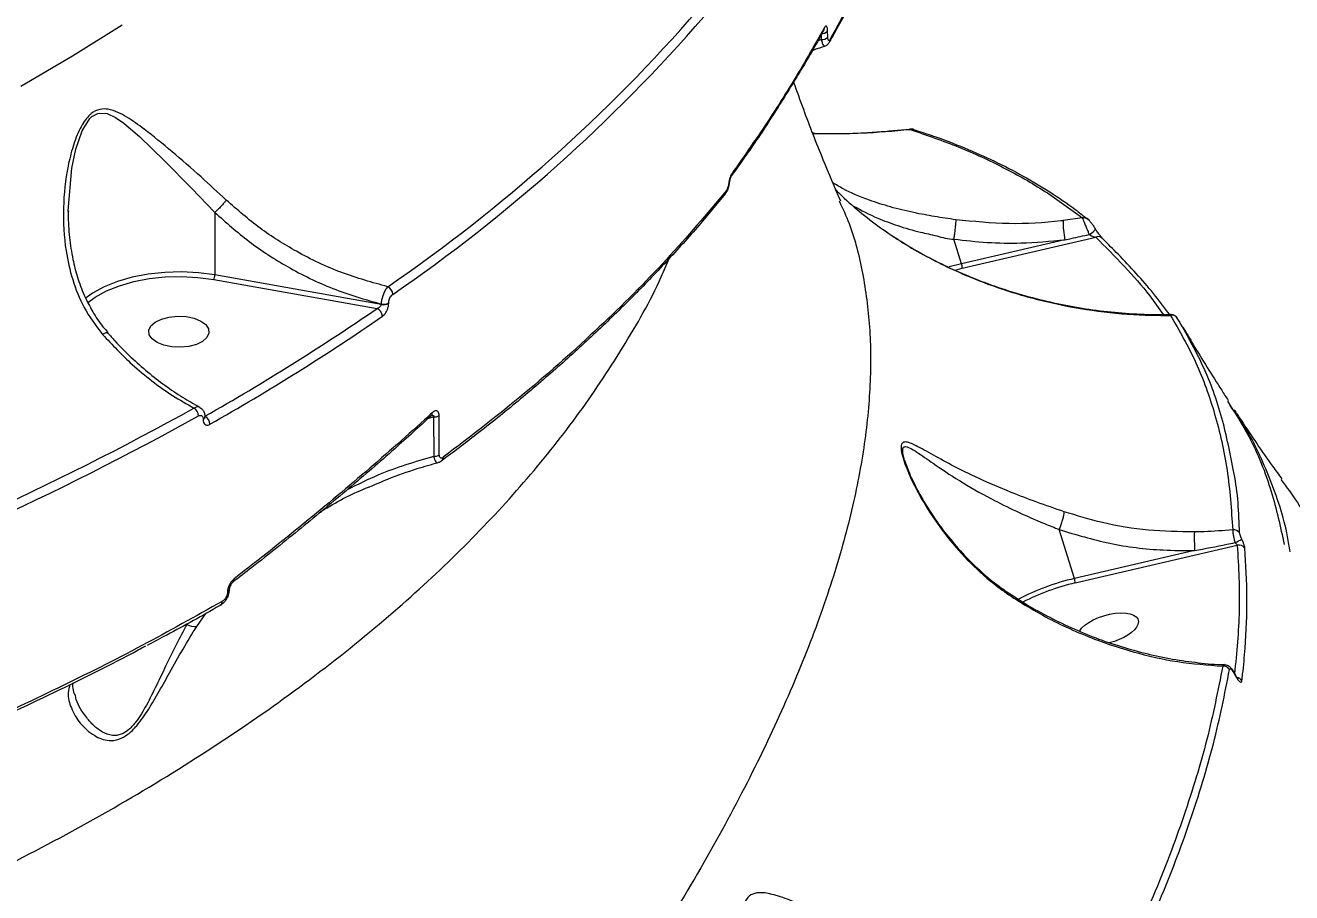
# Model space of a CAD drawing. Header units: millimetres. Extents: x -4781 to 5098, y -4410 to 4664.
# Drawn here: x -1296.6 to -1107.7, y -389.8 to -260.5 of the extents above; entities that cross this region are included whole.
import ezdxf

# ---------------------------------------------------------------- set-up
doc = ezdxf.new("R2010")
doc.units = ezdxf.units.MM
for name, color, linetype in [('DIKOM_ОБЪЕКТ', 7, 'Continuous'), ('DIKOM_РАЗМЕР_ЗОНА', 7, 'Continuous'), ('DIKOM_РАЗМЕР_ОБЪЕКТА', 7, 'Continuous')]:
    doc.layers.add(name, color=color, linetype=linetype)
doc.styles.add('style1', font='arial.ttf', dxfattribs={"width": 0.8})
doc.dimstyles.new('1-50', dxfattribs={"dimtxt": 300, "dimasz": 200, "dimexe": 100, "dimexo": 0, "dimgap": 100, "dimtad": 1, "dimtxsty": 'style1', "dimcen": 200, "dimclrd": 7, "dimclre": 7, "dimclrt": 7, "dimadec": 1, "dimazin": 2, "dimtfac": 1, "dimtmove": 0, "dimatfit": 2, "dimfxl": 0, "dimlwd": 25, "dimlwe": 18, "dimarcsym": 0})

# ---------------------------------------------------------------- blocks, each defined once
blk = doc.blocks.new('*D54')
at = {"layer": 'Defpoints', "color": 0, "transparency": 16777216}
for p in [(2534.93, 1098.4), (-3331.22, 763.4), (2534.93, -3200.56)]:
    blk.add_point(p, dxfattribs=at)
at = {"layer": 'DIKOM_РАЗМЕР_ОБЪЕКТА', "color": 7, "lineweight": 18, "transparency": 16777216}
for p, q in [((2534.93, 1098.4), (2534.93, -3300.56)), ((-3331.22, 763.4), (-3331.22, -3300.56))]:
    blk.add_line(p, q, dxfattribs=at)
at = {"layer": 'DIKOM_РАЗМЕР_ОБЪЕКТА', "color": 7, "lineweight": 25, "transparency": 16777216}
blk.add_line((-3131.22, -3200.56), (2334.93, -3200.56), dxfattribs=at)
at = {"layer": 'DIKOM_РАЗМЕР_ОБЪЕКТА', "color": 7, "transparency": 16777216}
for points in [[(-3131.22, -3167.23), (-3131.22, -3233.9), (-3331.22, -3200.56)], [(2334.93, -3167.23), (2334.93, -3233.9), (2534.93, -3200.56)]]:
    blk.add_solid(points, dxfattribs=at)
at = {"layer": 'DIKOM_РАЗМЕР_ОБЪЕКТА', "color": 7, "transparency": 16777216, "insert": (941.13, -2947.39), "char_height": 300, "attachment_point": 5, "style": 'style1'}
blk.add_mtext('5870', dxfattribs=at)
blk = doc.blocks.new('*D57')
at = {"layer": 'Defpoints', "color": 0, "transparency": 16777216}
for p in [(4034.06, 1180.11), (-4781.22, 856.14), (4034.06, -4310.06)]:
    blk.add_point(p, dxfattribs=at)
at = {"layer": 'DIKOM_РАЗМЕР_ЗОНА', "color": 7, "lineweight": 18, "transparency": 16777216}
for p, q in [((4034.06, 1180.11), (4034.06, -4410.06)), ((-4781.22, 856.14), (-4781.22, -4410.06))]:
    blk.add_line(p, q, dxfattribs=at)
at = {"layer": 'DIKOM_РАЗМЕР_ЗОНА', "color": 7, "lineweight": 25, "transparency": 16777216}
blk.add_line((-4581.22, -4310.06), (3834.06, -4310.06), dxfattribs=at)
at = {"layer": 'DIKOM_РАЗМЕР_ЗОНА', "color": 7, "transparency": 16777216}
for points in [[(-4581.22, -4276.72), (-4581.22, -4343.39), (-4781.22, -4310.06)], [(3834.06, -4276.72), (3834.06, -4343.39), (4034.06, -4310.06)]]:
    blk.add_solid(points, dxfattribs=at)
at = {"layer": 'DIKOM_РАЗМЕР_ЗОНА', "color": 7, "transparency": 16777216, "insert": (-1490.8, -4056.88), "char_height": 300, "attachment_point": 5, "style": 'style1'}
blk.add_mtext('8820', dxfattribs=at)

msp = doc.modelspace()

# ---------------------------------------------------------------- linework, layer by layer
at = {"layer": 'DIKOM_ОБЪЕКТ', "color": 7, "linetype": 'Continuous', "lineweight": 15}
for p, q in [((-1177.894, -261.93), (-1177.869, -262.646)), ((-1177.49, -261.206), (-1177.495, -261.215)), ((-1176.895, -262.278), (-1176.926, -261.385)), ((-1177.869, -262.646), (-1178.443, -262.886)), ((-1179.199, -276.477), (-1178.738, -276.658)), ((-1179.126, -276.664), (-1178.673, -276.657)), ((-1191.597, -284.045), (-1191.596, -284.04)), ((-1175.204, -286.704), (-1175.175, -286.77)), ((-1268.311, -288.405), (-1268.311, -297.738)), ((-1138.943, -289.244), (-1141.799, -289.642)), ((-1138.698, -288.994), (-1138.162, -289.418)), ((-1156.958, -296.068), (-1158.093, -292.404)), ((-1141.551, -292.491), (-1156.958, -296.068)), ((-1156.835, -296.732), (-1136.925, -292.109)), ((-1156.958, -296.068), (-1158.781, -296.549)), ((-1243.51, -302.146), (-1268.311, -297.738)), ((-1157.918, -297.005), (-1156.835, -296.732)), ((-1268.474, -298.41), (-1244.121, -302.738)), ((-1286.969, -300.751), (-1287.636, -301.256)), ((-1243.51, -302.078), (-1243.51, -302.146)), ((-1242.379, -301.965), (-1242.379, -301.897)), ((-1269.791, -318.889), (-1269.791, -318.937)), ((-1236.417, -319.075), (-1235.698, -318.908)), ((-1235.698, -318.908), (-1235.665, -324.787)), ((-1270.052, -319.237), (-1270.052, -319.284)), ((-1234.465, -325.467), (-1234.477, -325.475)), ((-1165.397, -325.498), (-1165.436, -325.356)), ((-1140.125, -342.99), (-1142.379, -335.71)), ((-1122.204, -338.829), (-1140.125, -342.99)), ((-1140.001, -343.653), (-1115.836, -338.043)), ((-1271.004, -350.134), (-1269.657, -348.197)), ((-1116.453, -356.817), (-1116.449, -356.824)), ((-1116.441, -356.929), (-1115.965, -357.755)), ((-1289.139, -360.319), (-1289.16, -360.234))]:
    msp.add_line(p, q, dxfattribs=at)
at = {"layer": 'DIKOM_ОБЪЕКТ', "color": 7, "linetype": 'Continuous', "lineweight": 15, "flags": 128}
for points in [[(-1282.117, -260.51), (-1289.546, -265.133), (-1297.245, -269.637)], [(-1290.16, -288.164), (-1289.633, -281.819), (-1289.029, -278.994), (-1288.084, -276.26), (-1286.939, -274.423), (-1286.635, -274.132), (-1285.778, -273.654), (-1285.514, -273.593), (-1284.381, -273.685), (-1283.116, -274.261), (-1281.872, -275.117), (-1279.552, -277.102), (-1275.831, -280.702), (-1271.793, -284.79), (-1268.311, -288.402), (-1268.31, -288.403), (-1268.31, -288.403)], [(-1191.667, -284.094), (-1191.614, -284.069), (-1191.597, -284.045)], [(-1137.914, -291.708), (-1137.706, -291.589), (-1137.507, -291.456), (-1137.329, -291.316), (-1137.182, -291.178), (-1137.075, -291.051), (-1137.013, -290.94), (-1137.001, -290.852), (-1137.039, -290.794)], [(-1287.293, -301.888), (-1286.138, -301.045), (-1284.465, -300.125), (-1282.539, -299.349), (-1280.405, -298.732), (-1278.114, -298.29), (-1275.719, -298.033), (-1273.276, -297.967), (-1270.842, -298.094), (-1268.474, -298.41)], [(-1268.311, -297.738), (-1270.753, -297.412), (-1273.263, -297.281), (-1275.783, -297.349), (-1278.253, -297.613), (-1280.616, -298.069), (-1282.816, -298.705), (-1284.802, -299.507), (-1286.528, -300.455), (-1286.969, -300.751)], [(-1271.413, -304.198), (-1270.406, -304.606), (-1269.664, -305.143), (-1269.245, -305.766), (-1269.184, -306.425), (-1269.486, -307.066), (-1270.126, -307.637), (-1271.053, -308.093), (-1272.192, -308.395), (-1273.449, -308.52), (-1274.724, -308.457), (-1275.913, -308.212), (-1276.92, -307.804), (-1277.663, -307.267), (-1278.082, -306.644), (-1278.143, -305.985), (-1277.841, -305.343), (-1277.201, -304.772), (-1276.274, -304.317), (-1275.135, -304.015), (-1273.878, -303.89), (-1272.602, -303.952), (-1271.413, -304.198)], [(-1116.449, -356.824), (-1116.437, -356.864), (-1116.441, -356.929)], [(-1115.977, -357.643), (-1115.962, -357.69), (-1115.965, -357.755)]]:
    msp.add_lwpolyline(points, dxfattribs=at)
at = {"layer": 'DIKOM_ОБЪЕКТ', "color": 7, "linetype": 'Continuous', "lineweight": 15}
for centre, radius, start, end in [((-1380.987, -97.682), 244.749, 304.4556, 319.01493), ((-1380.534, -98.388), 245.271, 304.45514, 319.01567), ((-1177.802, -260.534), 1.221, 265.36384, 315.8358), ((-1177.774, -261.425), 1.225, 265.56137, 315.88842), ((-1178.088, -260.888), 0.678, 331.44477, 3.52529), ((-1177.288, -262.713), 0.704, 329.48994, 3.5624), ((-1164.344, -276.819), 0.827, 73.91474, 110.02962), ((-1191.833, -282.697), 0.635, 325.11283, 5.29479), ((-1192.699, -285.173), 0.692, 321.22673, 3.62901), ((-1127.444, -289.826), 14.356, 179.26223, 190.69504), ((-1138.683, -290.107), 0.901, 52.67495, 106.73326), ((-1136.544, -292.855), 0.837, 32.43598, 117.06122), ((-1159.389, -296.864), 2.557, 2.9649, 18.13521), ((-1269.714, -297.753), 1.403, 332.09761, 0.61581), ((-1243.097, -300.688), 1.329, 2.48185, 64.06583), ((-1243.183, -300.496), 1.615, 258.32598, 299.84326), ((-1243.182, -300.567), 1.612, 258.28991, 299.87933), ((-1438.498, -20.628), 342.591, 299.50343, 304.56723), ((-1438.065, -21.269), 343.232, 299.50195, 304.56833), ((-1244.645, -303.957), 1.326, 2.32021, 66.75852), ((-1125.568, -304.667), 0.936, 31.89945, 104.36472), ((-1491.443, 79.181), 453.687, 289.86932, 299.01111), ((-1491.267, 78.924), 454.738, 289.86985, 299.0107), ((-1272.167, -318.803), 1.436, 1.80701, 58.39095), ((-1270.217, -318.839), 0.43, 292.51257, 352.52835), ((-1270.214, -318.89), 0.425, 292.29763, 354.41107), ((-1270.453, -320.037), 1.414, 1.63737, 61.59854), ((-1236.4, -318.383), 0.518, 313.40002, 10.11638), ((-1235.621, -317.392), 1.518, 267.08626, 300.05939), ((-1235.613, -323.25), 1.538, 268.0553, 300.65798), ((-1234.855, -324.984), 0.62, 308.91869, 5.70615), ((-1076.086, -336.925), 46.157, 178.92115, 182.36441), ((-1116.352, -336.751), 1.022, 32.00054, 99.15157), ((-1150.599, -266.811), 78.758, 295.92481, 296.74433), ((-1115.549, -339.035), 1.033, 33.87653, 106.11127), ((-1265.909, -343.179), 0.478, 312.41841, 15.02154), ((-1132.233, -376.883), 34.8, 103.10776, 117.79022), ((-1132.337, -376.552), 33.78, 103.11413, 117.26824), ((-1142.564, -343.788), 2.566, 3.00327, 18.11167), ((-1266.534, -344.641), 0.371, 287.36777, 349.87266), ((-1267.786, -346.485), 0.586, 304.80791, 7.06562), ((-1271.354, -347.954), 2.208, 239.09508, 279.10791), ((-1117.892, -357.141), 1.074, 31.98867, 96.00254), ((-1116.023, -358.813), 1.047, 32.91599, 82.91457)]:
    msp.add_arc(centre, radius, start, end, dxfattribs=at)
at = {"layer": 'DIKOM_ОБЪЕКТ', "color": 7, "linetype": 'Continuous', "lineweight": 15, "extrusion": (0, 0, -1)}
for start_param, end_param in [(3.5710143, 6.5882376), (0.3050523, 1.6709705)]:
    msp.add_ellipse((-1135.078, -350.498), major_axis=(4.462, 1.322), ratio=0.44303, start_param=start_param, end_param=end_param, dxfattribs=at)
at = {"layer": 'DIKOM_ОБЪЕКТ', "color": 7, "linetype": 'Continuous', "lineweight": 15}
for points, knots in [([(-1167.261, -242.924), (-1167.434, -243.413), (-1168.296, -245.848), (-1170.151, -250.203), (-1172.867, -255.981), (-1175.043, -260.225), (-1176.396, -262.526), (-1176.631, -262.926)], [0, 0, 0, 0, 0.07250068, 0.3603952, 0.64937646, 0.93903052, 1, 1, 1, 1]), ([(-1167.315, -242.622), (-1168.371, -245.45), (-1170.892, -252.201), (-1174.493, -258.822), (-1176.586, -262.669)], [0, 0, 0, 0, 0.4189095, 1, 1, 1, 1]), ([(-1177.495, -261.211), (-1177.544, -261.305), (-1178.636, -263.383), (-1181.043, -267.466), (-1184.747, -273.465), (-1188.155, -278.623), (-1190.423, -281.781), (-1191.248, -282.928)], [0, 0, 0, 0, 0.0131299, 0.288973, 0.565587, 0.8420957, 1, 1, 1, 1]), ([(-1177.412, -260.846), (-1177.603, -261.193), (-1178.558, -262.928), (-1181.132, -267.414), (-1185.396, -274.327), (-1189.265, -279.867), (-1191.201, -282.638)], [0, 0, 0, 0, 0.0480636, 0.2403211, 0.6198783, 1, 1, 1, 1]), ([(-1176.926, -261.385), (-1176.935, -261.248), (-1176.954, -260.973), (-1177.037, -260.707), (-1177.15, -260.597), (-1177.28, -260.641), (-1177.369, -260.779), (-1177.412, -260.846)], [0, 0, 0, 0, 0.20643359, 0.4134187, 0.61423795, 0.81350321, 1, 1, 1, 1]), ([(-1176.586, -262.669), (-1176.607, -262.703), (-1176.658, -262.781), (-1176.739, -262.815), (-1176.816, -262.745), (-1176.875, -262.563), (-1176.888, -262.373), (-1176.895, -262.278)], [0, 0, 0, 0, 0.1487539, 0.3487081, 0.557297, 0.7790599, 1, 1, 1, 1]), ([(-1177.32, -263.66), (-1177.858, -263.823), (-1178.524, -264.025), (-1179.157, -264.291), (-1179.279, -264.343)], [0, 0, 0, 0, 0.8074072, 1, 1, 1, 1]), ([(-1177.869, -262.646), (-1177.821, -262.831), (-1177.725, -263.199), (-1177.554, -263.532), (-1177.417, -263.674), (-1177.354, -263.622), (-1177.338, -263.609)], [0, 0, 0, 0, 0.3013546, 0.6029015, 0.8997128, 1, 1, 1, 1]), ([(-1176.69, -263.056), (-1176.767, -263.178), (-1176.908, -263.4), (-1177.171, -263.595), (-1177.32, -263.623), (-1177.338, -263.626)], [0, 0, 0, 0, 0.5165394, 0.9420125, 1, 1, 1, 1]), ([(-1182.003, -268.97), (-1181.523, -270.322), (-1180.168, -274.142), (-1177.853, -280.053), (-1175.894, -284.643), (-1175.016, -286.701)], [0, 0, 0, 0, 0.2321976, 0.6555812, 1, 1, 1, 1]), ([(-1266.592, -286.584), (-1267.857, -285.416), (-1270.612, -282.87), (-1274.745, -279.285), (-1278.37, -276.301), (-1281.014, -274.42), (-1282.783, -273.452), (-1284.129, -272.979), (-1285.479, -272.942), (-1286.465, -273.422), (-1287.483, -274.354), (-1288.516, -275.96), (-1289.504, -278.58), (-1290.485, -282.535), (-1291.05, -287.78), (-1290.738, -293.499), (-1289.601, -298.482), (-1287.926, -302.796), (-1286.031, -305.311), (-1285.045, -306.619)], [0, 0, 0, 0, 0.0790211, 0.1721804, 0.2680607, 0.3287296, 0.3610601, 0.3939, 0.4223334, 0.4513203, 0.4599453, 0.4989936, 0.544606, 0.5914339, 0.6876182, 0.7865815, 0.8546777, 0.9244462, 1, 1, 1, 1]), ([(-1178.673, -276.657), (-1176.422, -276.659), (-1171.677, -276.662), (-1167.056, -276.255), (-1164.627, -276.042)], [0, 0, 0, 0, 0.47458148, 1, 1, 1, 1]), ([(-1178.531, -276.624), (-1177.465, -276.638), (-1174.449, -276.678), (-1169.812, -276.482), (-1166.29, -276.146), (-1164.658, -275.99)], [0, 0, 0, 0, 0.2267275, 0.6416658, 1, 1, 1, 1]), ([(-1164.658, -275.983), (-1164.661, -275.976), (-1164.669, -275.957), (-1164.644, -276.008), (-1164.627, -276.042)], [0, 0, 0, 0, 0.3213757, 1, 1, 1, 1]), ([(-1164.662, -275.965), (-1164.657, -275.964), (-1164.542, -275.936), (-1164.34, -275.965), (-1164.177, -276.013), (-1164.103, -276.035)], [0, 0, 0, 0, 0.0254598, 0.5595702, 1, 1, 1, 1]), ([(-1164.627, -276.042), (-1162.17, -276.887), (-1157.257, -278.577), (-1150.585, -281.688), (-1144.392, -285.183), (-1140.759, -287.89), (-1138.943, -289.244)], [0, 0, 0, 0, 0.2491209, 0.4982422, 0.7491201, 1, 1, 1, 1]), ([(-1164.124, -276.053), (-1163.165, -276.356), (-1160.537, -277.186), (-1156.499, -278.76), (-1151.996, -280.756), (-1147.745, -282.949), (-1143.759, -285.339), (-1140.742, -287.354), (-1139.144, -288.637), (-1138.698, -288.994)], [0, 0, 0, 0, 0.0964698, 0.2644887, 0.4324837, 0.6003908, 0.767971, 0.9353389, 1, 1, 1, 1]), ([(-1191.201, -282.638), (-1191.264, -282.741), (-1191.388, -282.945), (-1191.542, -283.396), (-1191.63, -283.794), (-1191.659, -284.027), (-1191.667, -284.094)], [0, 0, 0, 0, 0.2927721, 0.5850616, 0.8821234, 1, 1, 1, 1]), ([(-1191.313, -283.06), (-1191.32, -283.071), (-1191.335, -283.093), (-1191.39, -283.2), (-1191.458, -283.376), (-1191.532, -283.641), (-1191.581, -283.881), (-1191.591, -284.014), (-1191.593, -284.04)], [0, 0, 0, 0, 0.1350106, 0.2702494, 0.4597129, 0.6759598, 0.9350729, 1, 1, 1, 1]), ([(-1192.008, -285.129), (-1194.923, -288.583), (-1200.753, -295.49), (-1210.867, -305.566), (-1221.896, -315.432), (-1230.124, -321.759), (-1234.238, -324.923)], [0, 0, 0, 0, 0.2486179, 0.497234, 0.7486149, 1, 1, 1, 1]), ([(-1191.604, -284.044), (-1191.63, -284.229), (-1191.69, -284.658), (-1191.862, -285.207), (-1192.094, -285.477), (-1192.182, -285.579)], [0, 0, 0, 0, 0.319601, 0.7421351, 1, 1, 1, 1]), ([(-1191.667, -284.094), (-1191.677, -284.169), (-1191.702, -284.357), (-1191.774, -284.65), (-1191.881, -284.941), (-1191.966, -285.066), (-1192.008, -285.129)], [0, 0, 0, 0, 0.1838215, 0.4626867, 0.7311059, 1, 1, 1, 1]), ([(-1157.783, -289.506), (-1158.859, -289.351), (-1161.012, -289.039), (-1164.328, -288.417), (-1167.618, -287.616), (-1171.221, -286.457), (-1174.146, -285.232), (-1175.666, -284.283), (-1176.167, -283.97)], [0, 0, 0, 0, 0.1382464, 0.27666, 0.448779, 0.6211762, 0.8749807, 1, 1, 1, 1]), ([(-1175.706, -285.065), (-1175.404, -285.363), (-1174.173, -286.578), (-1171.83, -288.618), (-1169.686, -290.204), (-1168.614, -290.997)], [0, 0, 0, 0, 0.13975198, 0.56984596, 1, 1, 1, 1]), ([(-1175.175, -286.77), (-1174.67, -287.851), (-1173.12, -291.169), (-1171.597, -297.415), (-1170.509, -305.413), (-1170.444, -314.101), (-1171.373, -323.434), (-1173.34, -333.411), (-1176.36, -344.036), (-1180.476, -355.3), (-1185.733, -367.236), (-1192.088, -379.682), (-1199.379, -392.331), (-1207.483, -405.057), (-1216.296, -417.786), (-1226.054, -430.871), (-1236.762, -444.276), (-1248.403, -457.958), (-1260.649, -471.532), (-1273.423, -484.948), (-1286.645, -498.161), (-1300.601, -511.464), (-1315.285, -524.812), (-1330.624, -538.177), (-1341.277, -546.949), (-1346.601, -551.334)], [0, 0, 0, 0, 0.0209176, 0.0641763, 0.1074674, 0.1507256, 0.1952319, 0.239775, 0.2842814, 0.3303977, 0.3765138, 0.4232922, 0.4700711, 0.5140068, 0.5579767, 0.6019124, 0.6471283, 0.6923814, 0.7375982, 0.7807392, 0.823911, 0.8670522, 0.911357, 0.9556951, 1, 1, 1, 1]), ([(-1266.592, -286.584), (-1266.629, -286.632), (-1266.736, -286.77), (-1266.993, -287.078), (-1267.389, -287.516), (-1267.871, -288.007), (-1268.164, -288.271), (-1268.31, -288.403)], [0, 0, 0, 0, 0.0873172, 0.253559, 0.5023014, 0.7512231, 1, 1, 1, 1]), ([(-1242.516, -299.493), (-1244.817, -298.859), (-1249.485, -297.573), (-1255.884, -294.505), (-1261.702, -290.863), (-1264.95, -288.021), (-1266.592, -286.584)], [0, 0, 0, 0, 0.2625688, 0.5326687, 0.7636533, 1, 1, 1, 1]), ([(-1192.174, -285.594), (-1193.468, -287.17), (-1196.263, -290.578), (-1200.91, -295.734), (-1206.032, -301.068), (-1211.433, -306.313), (-1217.101, -311.473), (-1223.055, -316.552), (-1228.834, -321.222), (-1232.751, -324.156), (-1234.487, -325.456)], [0, 0, 0, 0, 0.1127002, 0.2436088, 0.3743803, 0.5047657, 0.6348289, 0.7651552, 0.8959105, 1, 1, 1, 1]), ([(-1290.145, -288.167), (-1290.152, -288.337), (-1290.206, -289.665), (-1290.017, -292.099), (-1289.557, -295.238), (-1288.823, -298.117), (-1287.847, -300.738), (-1286.567, -303.208), (-1285.366, -305.079), (-1284.498, -306.035), (-1284.237, -306.322)], [0, 0, 0, 0, 0.025871, 0.2024622, 0.3716248, 0.5109762, 0.6584505, 0.802383, 0.9405358, 1, 1, 1, 1]), ([(-1290.15, -288.373), (-1290.158, -288.317), (-1290.168, -288.247), (-1290.161, -288.178), (-1290.16, -288.164)], [0, 0, 0, 0, 0.8083555, 1, 1, 1, 1]), ([(-1268.31, -288.403), (-1268.31, -288.403), (-1268.311, -288.404), (-1268.311, -288.405), (-1268.311, -288.405), (-1268.311, -288.405)], [0, 0, 0, 0, 0.3266277, 0.9134742, 1, 1, 1, 1]), ([(-1268.311, -288.405), (-1266.646, -289.892), (-1263.278, -292.901), (-1257.329, -296.716), (-1250.711, -299.99), (-1245.932, -301.375), (-1243.51, -302.078)], [0, 0, 0, 0, 0.2328917, 0.4712948, 0.7319724, 1, 1, 1, 1]), ([(-1173.06, -287.472), (-1171.904, -288.087), (-1169.924, -289.141), (-1166.485, -290.399), (-1163.498, -291.305), (-1160.646, -291.861), (-1158.965, -292.4), (-1158.094, -292.4), (-1158.093, -292.4)], [0, 0, 0, 0, 0.293454, 0.5024463, 0.7163841, 0.856707, 0.9999477, 1, 1, 1, 1]), ([(-1158.093, -292.4), (-1158.06, -292.194), (-1157.994, -291.782), (-1157.903, -291.098), (-1157.831, -290.461), (-1157.784, -289.933), (-1157.773, -289.651), (-1157.778, -289.541), (-1157.781, -289.515), (-1157.783, -289.506)], [0, 0, 0, 0, 0.18001455, 0.35990191, 0.53983124, 0.71983413, 0.89981149, 0.96777894, 1, 1, 1, 1]), ([(-1141.799, -289.642), (-1141.91, -289.655), (-1144.581, -289.967), (-1149.936, -290.291), (-1155.15, -289.769), (-1157.783, -289.506)], [0, 0, 0, 0, 0.0209714, 0.5055807, 1, 1, 1, 1]), ([(-1138.943, -289.244), (-1138.905, -289.331), (-1138.829, -289.505), (-1138.621, -290.002), (-1138.37, -290.608), (-1138.121, -291.209), (-1137.973, -291.565), (-1137.914, -291.708)], [0, 0, 0, 0, 0.2120988, 0.4239993, 0.6396047, 0.8561728, 1, 1, 1, 1]), ([(-1138.135, -289.394), (-1138.1, -289.423), (-1137.968, -289.53), (-1137.769, -289.755), (-1137.469, -290.137), (-1137.195, -290.528), (-1137.064, -290.744), (-1137.019, -290.817)], [0, 0, 0, 0, 0.085078, 0.3194888, 0.6162001, 0.8693381, 1, 1, 1, 1]), ([(-1135.837, -292.405), (-1135.919, -292.318), (-1136.083, -292.144), (-1136.413, -291.72), (-1136.749, -291.251), (-1136.949, -290.937), (-1137.039, -290.794)], [0, 0, 0, 0, 0.2592086, 0.5178446, 0.7812384, 1, 1, 1, 1]), ([(-1168.614, -290.997), (-1167.506, -291.743), (-1164.156, -293.999), (-1158.163, -297.122), (-1150.88, -299.981), (-1143.638, -301.985), (-1136.573, -303.236), (-1130.61, -303.758), (-1127.059, -303.76), (-1125.8, -303.761)], [0, 0, 0, 0, 0.0853641, 0.2582642, 0.4312988, 0.591296, 0.7518443, 0.9119644, 1, 1, 1, 1]), ([(-1168.601, -290.969), (-1168.271, -291.213), (-1167.647, -291.676), (-1166.981, -292.081), (-1166.667, -292.271)], [0, 0, 0, 0, 0.5280151, 1, 1, 1, 1]), ([(-1166.667, -292.271), (-1165.904, -292.762), (-1164.037, -293.96), (-1160.894, -295.651), (-1157.249, -297.382), (-1153.417, -298.929), (-1149.429, -300.287), (-1145.311, -301.434), (-1141.1, -302.355), (-1136.806, -303.044), (-1132.457, -303.483), (-1128.73, -303.68), (-1126.493, -303.624), (-1125.695, -303.604)], [0, 0, 0, 0, 0.0610844, 0.1493628, 0.2402783, 0.3338847, 0.4300724, 0.5285546, 0.6288767, 0.7306032, 0.8351551, 0.9412195, 1, 1, 1, 1]), ([(-1158.093, -292.4), (-1158.093, -292.401), (-1158.093, -292.403), (-1158.093, -292.404), (-1158.093, -292.404)], [0, 0, 0, 0, 0.7897426, 1, 1, 1, 1]), ([(-1158.093, -292.404), (-1156.441, -292.588), (-1153.123, -292.957), (-1147.577, -293.051), (-1143.73, -292.693), (-1141.551, -292.491)], [0, 0, 0, 0, 0.3006571, 0.6037266, 1, 1, 1, 1]), ([(-1141.551, -292.491), (-1141.227, -292.423), (-1140.013, -292.168), (-1138.802, -291.902), (-1137.914, -291.708)], [0, 0, 0, 0, 0.2664487, 1, 1, 1, 1]), ([(-1137.914, -291.708), (-1137.849, -291.749), (-1137.698, -291.844), (-1137.441, -291.96), (-1137.169, -292.057), (-1137.006, -292.092), (-1136.925, -292.109)], [0, 0, 0, 0, 0.1965315, 0.4613576, 0.7333739, 1, 1, 1, 1]), ([(-1136.925, -292.109), (-1134.082, -294.961), (-1130.393, -298.663), (-1127.524, -302.697), (-1126.865, -303.622)], [0, 0, 0, 0, 0.77056822, 1, 1, 1, 1]), ([(-1125.929, -303.607), (-1126.72, -302.565), (-1129.054, -299.486), (-1132.45, -295.787), (-1135.09, -293.151), (-1135.837, -292.405)], [0, 0, 0, 0, 0.2685669, 0.7932299, 1, 1, 1, 1]), ([(-1387.598, -418.941), (-1382.045, -417.38), (-1370.937, -414.257), (-1354.849, -409.032), (-1339.224, -403.415), (-1323.618, -397.162), (-1308.189, -390.265), (-1293.077, -382.692), (-1278.694, -374.612), (-1265.127, -366.027), (-1252.451, -356.951), (-1241.07, -347.677), (-1230.962, -338.255), (-1222.085, -328.733), (-1214.154, -318.853), (-1207.363, -308.613), (-1202.813, -300.706), (-1200.937, -296.2), (-1200.554, -295.278)], [0, 0, 0, 0, 0.0603272, 0.1206539, 0.1815816, 0.242509, 0.3098632, 0.3772694, 0.4446229, 0.513961, 0.5833572, 0.6526947, 0.71793, 0.7832141, 0.8484483, 0.9155652, 0.9827371, 1, 1, 1, 1]), ([(-1242.516, -299.493), (-1242.598, -299.586), (-1242.783, -299.795), (-1243.053, -300.277), (-1243.289, -300.871), (-1243.458, -301.503), (-1243.492, -301.886), (-1243.51, -302.078)], [0, 0, 0, 0, 0.1700332, 0.3807147, 0.586646, 0.7931259, 1, 1, 1, 1]), ([(-1243.51, -302.146), (-1243.514, -302.186), (-1243.518, -302.235), (-1243.559, -302.334), (-1243.631, -302.448), (-1243.778, -302.582), (-1243.948, -302.683), (-1244.067, -302.721), (-1244.121, -302.738)], [0, 0, 0, 0, 0.1446542, 0.1753254, 0.3626704, 0.5711196, 0.8046929, 1, 1, 1, 1]), ([(-1243.319, -303.903), (-1243.236, -303.836), (-1243.049, -303.687), (-1242.782, -303.329), (-1242.559, -302.883), (-1242.408, -302.404), (-1242.389, -302.111), (-1242.379, -301.965)], [0, 0, 0, 0, 0.1741956, 0.3894838, 0.5958056, 0.7978151, 1, 1, 1, 1]), ([(-1242.379, -301.897), (-1242.373, -301.8), (-1242.361, -301.607), (-1242.262, -301.293), (-1242.116, -301.003), (-1241.944, -300.771), (-1241.824, -300.674), (-1241.77, -300.631)], [0, 0, 0, 0, 0.2039371, 0.40817398, 0.61361705, 0.82662686, 1, 1, 1, 1]), ([(-1125.694, -303.634), (-1125.724, -303.637), (-1125.773, -303.64), (-1125.792, -303.727), (-1125.8, -303.761)], [0, 0, 0, 0, 0.6079918, 1, 1, 1, 1]), ([(-1125.8, -303.761), (-1124.47, -306.072), (-1121.81, -310.694), (-1119.054, -318.433), (-1117.142, -326.708), (-1116.723, -332.731), (-1116.514, -335.743)], [0, 0, 0, 0, 0.2486153, 0.4972313, 0.7486157, 1, 1, 1, 1]), ([(-1125.692, -303.621), (-1125.616, -303.622), (-1125.462, -303.626), (-1125.254, -303.702), (-1125.088, -303.802), (-1124.972, -303.903), (-1124.901, -303.985), (-1124.866, -304.031), (-1124.845, -304.061), (-1124.82, -304.098), (-1124.799, -304.131), (-1124.785, -304.154)], [0, 0, 0, 0, 0.1711885, 0.3460249, 0.4926758, 0.6105219, 0.6940071, 0.7388725, 0.7790137, 0.8439683, 1, 1, 1, 1]), ([(-1116.348, -327.213), (-1116.876, -324.473), (-1117.949, -318.905), (-1120.754, -311.206), (-1123.433, -306.517), (-1124.773, -304.173)], [0, 0, 0, 0, 0.3264341, 0.6632151, 1, 1, 1, 1]), ([(-1124.542, -304.583), (-1124.527, -304.608), (-1124.497, -304.659), (-1124.463, -304.715), (-1124.446, -304.744)], [0, 0, 0, 0, 0.4759561, 1, 1, 1, 1]), ([(-1123.921, -305.524), (-1123.417, -306.386), (-1121.595, -309.506), (-1119.308, -313.16), (-1117.504, -315.951), (-1117.177, -316.457)], [0, 0, 0, 0, 0.2379589, 0.8616986, 1, 1, 1, 1]), ([(-1284.326, -306.405), (-1284.359, -306.383), (-1284.433, -306.333), (-1284.69, -306.424), (-1284.916, -306.543), (-1285.019, -306.603), (-1285.045, -306.619)], [0, 0, 0, 0, 0.32502775, 0.7216896, 0.92901374, 1, 1, 1, 1]), ([(-1285.045, -306.619), (-1283.598, -308.157), (-1281.242, -310.661), (-1277.7, -313.578), (-1274.617, -315.789), (-1272.495, -316.976), (-1271.414, -317.58)], [0, 0, 0, 0, 0.3422187, 0.5572711, 0.7746026, 1, 1, 1, 1]), ([(-1284.288, -306.365), (-1283.931, -306.775), (-1282.819, -308.052), (-1280.827, -310.01), (-1278.335, -312.23), (-1275.752, -314.23), (-1273.152, -316), (-1271.41, -316.963), (-1270.558, -317.435)], [0, 0, 0, 0, 0.0863112, 0.2685778, 0.4523002, 0.637123, 0.8225971, 1, 1, 1, 1]), ([(-1117.301, -316.536), (-1116.195, -318.273), (-1113.524, -322.465), (-1110.66, -329.589), (-1109.41, -335.259), (-1108.824, -337.919)], [0, 0, 0, 0, 0.2728639, 0.6588194, 1, 1, 1, 1]), ([(-1107.969, -339.019), (-1108.08, -338.267), (-1108.654, -334.391), (-1110.868, -328.168), (-1113.733, -321.629), (-1116.145, -318.257), (-1116.908, -317.189)], [0, 0, 0, 0, 0.0903574, 0.4659228, 0.8308841, 1, 1, 1, 1]), ([(-1270.586, -317.476), (-1270.589, -317.473), (-1270.686, -317.383), (-1270.976, -317.388), (-1271.268, -317.516), (-1271.414, -317.58)], [0, 0, 0, 0, 0.0193136, 0.5093927, 1, 1, 1, 1]), ([(-1270.731, -318.757), (-1270.655, -318.724), (-1270.503, -318.657), (-1270.3, -318.691), (-1270.146, -318.823), (-1270.064, -319.019), (-1270.056, -319.175), (-1270.052, -319.237)], [0, 0, 0, 0, 0.2143649, 0.4284988, 0.6429759, 0.857835, 1, 1, 1, 1]), ([(-1270.573, -317.507), (-1270.458, -317.568), (-1270.195, -317.708), (-1269.94, -318.11), (-1269.795, -318.52), (-1269.808, -318.794), (-1269.812, -318.894)], [0, 0, 0, 0, 0.2288724, 0.5239943, 0.8249038, 1, 1, 1, 1]), ([(-1269.789, -318.933), (-1269.789, -318.957), (-1269.787, -319.013), (-1269.785, -319.013), (-1269.784, -319.013)], [0, 0, 0, 0, 0.4408063, 1, 1, 1, 1]), ([(-1236.055, -318.749), (-1237.851, -320.382), (-1241.841, -324.01), (-1248.31, -329.591), (-1255.413, -335.488), (-1261.184, -340.133), (-1264.659, -342.794), (-1265.612, -343.524)], [0, 0, 0, 0, 0.1953901, 0.4340109, 0.6722314, 0.9101681, 1, 1, 1, 1]), ([(-1235.89, -318.292), (-1236.269, -318.638), (-1238.166, -320.366), (-1243.187, -324.85), (-1251.207, -331.713), (-1259.238, -338.229), (-1264.079, -341.992), (-1265.447, -343.056)], [0, 0, 0, 0, 0.04137035, 0.20687023, 0.53791244, 0.86943084, 1, 1, 1, 1]), ([(-1235.956, -318.688), (-1235.954, -318.687), (-1235.946, -318.683), (-1235.984, -318.704), (-1236.024, -318.744), (-1236.036, -318.756)], [0, 0, 0, 0, 0.2092944, 0.7684824, 1, 1, 1, 1]), ([(-1236.006, -318.703), (-1236.004, -318.703), (-1235.94, -318.683), (-1235.849, -318.674), (-1235.753, -318.684), (-1235.703, -318.705), (-1235.671, -318.738), (-1235.659, -318.785), (-1235.668, -318.844), (-1235.688, -318.886), (-1235.698, -318.908)], [0, 0, 0, 0, 0.0102104, 0.3225041, 0.4671623, 0.5593469, 0.6669852, 0.7682872, 0.877986, 1, 1, 1, 1]), ([(-1234.86, -318.706), (-1234.867, -318.589), (-1234.88, -318.354), (-1234.999, -318.113), (-1235.178, -317.988), (-1235.414, -317.988), (-1235.66, -318.099), (-1235.823, -318.236), (-1235.89, -318.292)], [0, 0, 0, 0, 0.16431082, 0.32912987, 0.48971245, 0.66158915, 0.86136411, 1, 1, 1, 1]), ([(-1234.829, -324.573), (-1234.837, -323.987), (-1234.864, -322.031), (-1234.862, -320.076), (-1234.86, -318.706)], [0, 0, 0, 0, 0.2996325, 1, 1, 1, 1]), ([(-1116.321, -317.773), (-1115.97, -318.31), (-1114.082, -321.199), (-1111.716, -324.695), (-1109.641, -327.526), (-1109.179, -328.157)], [0, 0, 0, 0, 0.1507217, 0.8108066, 1, 1, 1, 1]), ([(-1270.052, -319.284), (-1270.048, -319.376), (-1270.035, -319.607), (-1269.914, -319.9), (-1269.684, -320.098), (-1269.381, -320.147), (-1269.153, -320.047), (-1269.04, -319.997)], [0, 0, 0, 0, 0.1408505, 0.3552391, 0.5700341, 0.7849475, 1, 1, 1, 1]), ([(-1141.641, -333.046), (-1143.02, -332.568), (-1145.781, -331.611), (-1150.088, -329.971), (-1154.416, -328.098), (-1158.355, -326.159), (-1161.579, -324.348), (-1163.612, -323.227), (-1164.846, -322.699), (-1165.514, -322.586), (-1165.966, -322.864), (-1166.007, -323.798), (-1165.669, -325.151), (-1165.15, -326.585), (-1164.12, -328.953), (-1162.317, -332.28), (-1159.478, -336.414), (-1156.119, -340.306), (-1152.756, -343.412), (-1150.446, -345.027), (-1149.573, -345.638)], [0, 0, 0, 0, 0.0640664, 0.1282396, 0.2170722, 0.3060319, 0.3833426, 0.4604821, 0.4901569, 0.5197412, 0.5505453, 0.581637, 0.6087117, 0.6342423, 0.6598465, 0.7316542, 0.8037011, 0.879011, 0.9542755, 1, 1, 1, 1]), ([(-1235.665, -324.787), (-1238.459, -325.617), (-1242.937, -326.948), (-1247.032, -329), (-1248.572, -329.771)], [0, 0, 0, 0, 0.6240343, 1, 1, 1, 1]), ([(-1235.665, -324.787), (-1235.624, -324.962), (-1235.542, -325.311), (-1235.342, -325.633), (-1235.15, -325.772), (-1235.033, -325.722), (-1234.993, -325.706)], [0, 0, 0, 0, 0.2859748, 0.5721282, 0.8561857, 1, 1, 1, 1]), ([(-1234.238, -324.923), (-1234.248, -324.93), (-1234.32, -324.983), (-1234.448, -325.044), (-1234.605, -325.046), (-1234.727, -324.967), (-1234.81, -324.807), (-1234.823, -324.651), (-1234.829, -324.573)], [0, 0, 0, 0, 0.0355131, 0.257428, 0.4483011, 0.6281483, 0.8145618, 1, 1, 1, 1]), ([(-1165.436, -325.356), (-1165.524, -325.066), (-1165.725, -324.403), (-1165.747, -323.9), (-1165.67, -323.477), (-1165.389, -323.238), (-1164.655, -323.497), (-1163.3, -324.334), (-1160.974, -325.996), (-1157.356, -328.415), (-1153.123, -330.85), (-1148.795, -332.985), (-1145.338, -334.524), (-1143.115, -335.394), (-1142.38, -335.704), (-1142.379, -335.704)], [0, 0, 0, 0, 0.0279019, 0.063851, 0.0713708, 0.114499, 0.174847, 0.2379935, 0.3623142, 0.5297525, 0.7011148, 0.8192904, 0.9401257, 0.9999385, 1, 1, 1, 1]), ([(-1234.982, -325.744), (-1236.048, -326.041), (-1238.616, -326.754), (-1242.007, -327.952), (-1244.271, -328.942), (-1245.127, -329.316)], [0, 0, 0, 0, 0.3062403, 0.7376456, 1, 1, 1, 1]), ([(-1234.475, -325.449), (-1234.566, -325.525), (-1234.716, -325.651), (-1234.913, -325.693), (-1234.991, -325.71)], [0, 0, 0, 0, 0.6028326, 1, 1, 1, 1]), ([(-1165.448, -325.354), (-1165.392, -325.54), (-1165.244, -326.029), (-1164.855, -327.028), (-1164.253, -328.379), (-1163.396, -330.078), (-1162.233, -332.1), (-1160.72, -334.409), (-1158.825, -336.946), (-1156.573, -339.55), (-1154.047, -342.01), (-1151.685, -343.993), (-1150.106, -345.035), (-1149.467, -345.457)], [0, 0, 0, 0, 0.0300862, 0.0795004, 0.1388863, 0.2123353, 0.3047841, 0.4071164, 0.5241357, 0.659613, 0.7909635, 0.9153926, 1, 1, 1, 1]), ([(-1115.485, -336.21), (-1115.6, -333.174), (-1115.717, -330.078), (-1116.336, -327.268), (-1116.348, -327.213)], [0, 0, 0, 0, 0.9804439, 1, 1, 1, 1]), ([(-1109.315, -328.255), (-1108.474, -329.38), (-1106.033, -332.644), (-1103.092, -338.794), (-1100.843, -344.49), (-1100.161, -347.996), (-1100.029, -348.677)], [0, 0, 0, 0, 0.1889816, 0.5486359, 0.9122964, 1, 1, 1, 1]), ([(-1252.557, -333.083), (-1252.35, -332.948), (-1250.121, -331.497), (-1247.627, -330.243), (-1245.262, -329.329), (-1245.199, -329.304)], [0, 0, 0, 0, 0.0907416, 0.9757184, 1, 1, 1, 1]), ([(-1142.379, -335.704), (-1142.298, -335.509), (-1142.137, -335.119), (-1141.92, -334.464), (-1141.751, -333.85), (-1141.661, -333.389), (-1141.639, -333.149), (-1141.641, -333.064), (-1141.641, -333.046)], [0, 0, 0, 0, 0.20462195, 0.40930286, 0.6138347, 0.81846035, 0.96043176, 1, 1, 1, 1]), ([(-1122.235, -336.056), (-1124.52, -336.02), (-1129.134, -335.948), (-1135.671, -334.878), (-1139.758, -333.624), (-1141.641, -333.046)], [0, 0, 0, 0, 0.3460006, 0.6987434, 1, 1, 1, 1]), ([(-1142.379, -335.704), (-1142.379, -335.705), (-1142.38, -335.707), (-1142.379, -335.709), (-1142.379, -335.71)], [0, 0, 0, 0, 0.5361711, 1, 1, 1, 1]), ([(-1142.379, -335.71), (-1139.892, -336.452), (-1134.858, -337.952), (-1128.01, -338.807), (-1123.768, -338.823), (-1122.204, -338.829)], [0, 0, 0, 0, 0.3814211, 0.7719534, 1, 1, 1, 1]), ([(-1116.514, -335.743), (-1117.933, -335.854), (-1119.832, -336.002), (-1121.749, -336.045), (-1122.235, -336.056)], [0, 0, 0, 0, 0.7468138, 1, 1, 1, 1]), ([(-1116.514, -335.743), (-1116.515, -335.856), (-1116.515, -336.083), (-1116.425, -336.634), (-1116.301, -337.177), (-1116.203, -337.519), (-1116.167, -337.644)], [0, 0, 0, 0, 0.2783458, 0.5566448, 0.8379445, 1, 1, 1, 1]), ([(-1122.204, -338.829), (-1120.603, -338.525), (-1118.587, -338.142), (-1116.58, -337.729), (-1116.167, -337.644)], [0, 0, 0, 0, 0.79392587, 1, 1, 1, 1]), ([(-1116.167, -337.644), (-1116.148, -337.662), (-1116.081, -337.725), (-1115.978, -337.831), (-1115.877, -337.955), (-1115.849, -338.014), (-1115.836, -338.043)], [0, 0, 0, 0, 0.1265347, 0.4367105, 0.7262301, 1, 1, 1, 1]), ([(-1115.157, -337.145), (-1115.19, -337.076), (-1115.272, -336.904), (-1115.379, -336.638), (-1115.465, -336.375), (-1115.478, -336.265), (-1115.485, -336.21)], [0, 0, 0, 0, 0.1836269, 0.4627063, 0.7310748, 1, 1, 1, 1]), ([(-1114.691, -338.459), (-1114.705, -338.369), (-1114.734, -338.187), (-1114.873, -337.781), (-1115.025, -337.419), (-1115.128, -337.205), (-1115.157, -337.145)], [0, 0, 0, 0, 0.29283499, 0.58490674, 0.88215996, 1, 1, 1, 1]), ([(-1115.836, -338.043), (-1115.654, -341.269), (-1115.301, -347.536), (-1115.933, -354.034), (-1116.24, -357.187)], [0, 0, 0, 0, 0.5148044, 1, 1, 1, 1]), ([(-1115.144, -358.244), (-1115.105, -357.919), (-1114.911, -356.298), (-1114.525, -352.143), (-1114.259, -345.831), (-1114.547, -340.918), (-1114.691, -338.459)], [0, 0, 0, 0, 0.0480641, 0.2403243, 0.6198799, 1, 1, 1, 1]), ([(-1265.447, -343.056), (-1265.578, -343.174), (-1265.838, -343.412), (-1266.156, -343.934), (-1266.372, -344.486), (-1266.407, -344.836), (-1266.424, -344.995)], [0, 0, 0, 0, 0.2591398, 0.5177109, 0.781105, 1, 1, 1, 1]), ([(-1265.586, -343.532), (-1265.589, -343.535), (-1265.616, -343.554), (-1265.718, -343.65), (-1265.862, -343.834), (-1266.01, -344.091), (-1266.113, -344.362), (-1266.162, -344.581), (-1266.166, -344.672), (-1266.168, -344.708)], [0, 0, 0, 0, 0.02276934, 0.17207758, 0.34376782, 0.55304918, 0.74838576, 0.90311585, 1, 1, 1, 1]), ([(-1266.18, -344.712), (-1266.196, -344.905), (-1266.232, -345.351), (-1266.542, -346.051), (-1266.955, -346.645), (-1267.327, -346.861), (-1267.464, -346.941)], [0, 0, 0, 0, 0.2163126, 0.5002097, 0.815924, 1, 1, 1, 1]), ([(-1266.424, -344.995), (-1266.426, -345.038), (-1266.437, -345.209), (-1266.521, -345.532), (-1266.705, -345.907), (-1266.94, -346.224), (-1267.117, -346.35), (-1267.205, -346.413)], [0, 0, 0, 0, 0.07970608, 0.31814545, 0.55549272, 0.77733964, 1, 1, 1, 1]), ([(-1149.494, -345.496), (-1149.49, -345.491), (-1149.475, -345.474), (-1149.52, -345.549), (-1149.564, -345.622), (-1149.573, -345.638)], [0, 0, 0, 0, 0.2271488, 0.8362439, 1, 1, 1, 1]), ([(-1149.462, -345.447), (-1148.886, -345.829), (-1147.197, -346.948), (-1144.248, -348.583), (-1140.645, -350.353), (-1136.932, -351.889), (-1133.153, -353.19), (-1129.326, -354.242), (-1125.476, -355.052), (-1121.628, -355.574), (-1119.033, -355.829), (-1117.749, -355.836), (-1117.722, -355.836)], [0, 0, 0, 0, 0.0599006, 0.175376, 0.2916184, 0.4085084, 0.5259011, 0.6430245, 0.7608595, 0.8789941, 0.9974442, 1, 1, 1, 1]), ([(-1267.205, -346.413), (-1271.164, -348.628), (-1279.081, -353.058), (-1291.664, -359.383), (-1304.711, -365.484), (-1313.842, -369.312), (-1318.408, -371.227)], [0, 0, 0, 0, 0.24912, 0.4982435, 0.7491211, 1, 1, 1, 1]), ([(-1267.453, -346.965), (-1267.509, -346.998), (-1270.096, -348.523), (-1273.736, -350.529), (-1277.411, -352.458), (-1278.394, -352.974)], [0, 0, 0, 0, 0.0158952, 0.737001, 1, 1, 1, 1]), ([(-1149.573, -345.638), (-1148.443, -346.349), (-1145.05, -348.487), (-1138.976, -351.449), (-1131.744, -353.959), (-1124.67, -355.555), (-1120.239, -355.899), (-1118.004, -356.073)], [0, 0, 0, 0, 0.1161145, 0.3488568, 0.5873478, 0.791865, 1, 1, 1, 1]), ([(-1289.913, -358.778), (-1290.024, -359.197), (-1290.342, -360.4), (-1289.781, -362.352), (-1288.52, -364.628), (-1286.817, -366.148), (-1285.242, -366.933), (-1284.059, -367.21), (-1282.724, -367.097), (-1281.27, -366.326), (-1279.721, -364.795), (-1278.159, -362.515), (-1276.579, -359.809), (-1274.9, -356.758), (-1273.053, -353.471), (-1271.687, -351.247), (-1271.004, -350.134)], [0, 0, 0, 0, 0.0628904, 0.1805079, 0.3041503, 0.427592, 0.4724163, 0.5171476, 0.5666182, 0.6073363, 0.6481126, 0.7084099, 0.7705586, 0.8328895, 0.9164345, 1, 1, 1, 1]), ([(-1272.488, -349.849), (-1273.017, -350.847), (-1274.08, -352.852), (-1275.569, -355.922), (-1277.015, -358.954), (-1278.418, -361.781), (-1279.788, -364.099), (-1281.116, -365.6), (-1282.377, -366.37), (-1283.759, -366.475), (-1285.125, -365.924), (-1286.389, -364.959), (-1287.794, -363.329), (-1288.824, -361.752), (-1289.087, -360.554), (-1289.139, -360.319)], [0, 0, 0, 0, 0.0926321, 0.1861222, 0.2671367, 0.3493793, 0.4226578, 0.4656681, 0.5085749, 0.5636206, 0.6369659, 0.7165273, 0.7962034, 0.9600427, 1, 1, 1, 1]), ([(-1318.82, -371.79), (-1314.29, -369.894), (-1305.23, -366.102), (-1292.261, -360.013), (-1283.38, -355.649), (-1278.99, -353.23), (-1278.613, -353.022)], [0, 0, 0, 0, 0.32240725, 0.64480919, 0.96948875, 1, 1, 1, 1]), ([(-1118.004, -356.073), (-1118.717, -359.672), (-1120.142, -366.871), (-1123.673, -378.357), (-1128.145, -390.291), (-1132.055, -398.645), (-1134.009, -402.823)], [0, 0, 0, 0, 0.24847453, 0.49695045, 0.74847397, 1, 1, 1, 1]), ([(-1133.01, -403.391), (-1131.075, -399.258), (-1127.205, -390.992), (-1122.725, -379.081), (-1119.153, -367.522), (-1117.705, -360.222), (-1116.981, -356.572)], [0, 0, 0, 0, 0.24847848, 0.49695617, 0.74847666, 1, 1, 1, 1]), ([(-1117.722, -355.835), (-1117.792, -355.85), (-1117.901, -355.874), (-1117.977, -356.021), (-1118.004, -356.073)], [0, 0, 0, 0, 0.6434042, 1, 1, 1, 1]), ([(-1117.721, -355.845), (-1117.636, -355.85), (-1117.446, -355.861), (-1117.177, -355.986), (-1116.904, -356.192), (-1116.668, -356.459), (-1116.525, -356.711), (-1116.458, -356.829)], [0, 0, 0, 0, 0.1436252, 0.319184, 0.5106496, 0.7709178, 1, 1, 1, 1]), ([(-1116.981, -356.572), (-1116.973, -356.541), (-1116.953, -356.468), (-1116.878, -356.435), (-1116.757, -356.498), (-1116.602, -356.666), (-1116.494, -356.841), (-1116.441, -356.929)], [0, 0, 0, 0, 0.14885, 0.3488245, 0.5574827, 0.7791507, 1, 1, 1, 1]), ([(-1116.452, -356.817), (-1116.342, -357.009), (-1116.184, -357.285), (-1116.024, -357.56), (-1115.976, -357.642)], [0, 0, 0, 0, 0.6999838, 1, 1, 1, 1]), ([(-1289.481, -358.56), (-1289.493, -358.646), (-1289.556, -359.105), (-1289.484, -359.678), (-1289.277, -360.19), (-1289.224, -360.32)], [0, 0, 0, 0, 0.14676, 0.7817332, 1, 1, 1, 1]), ([(-1115.977, -357.641), (-1115.969, -357.656), (-1115.919, -357.748), (-1115.835, -357.867), (-1115.766, -357.957), (-1115.732, -357.989), (-1115.739, -357.982), (-1115.74, -357.981)], [0, 0, 0, 0, 0.0759492, 0.4585846, 0.7538962, 0.9728569, 1, 1, 1, 1]), ([(-1115.965, -357.755), (-1115.887, -357.882), (-1115.729, -358.136), (-1115.501, -358.38), (-1115.316, -358.48), (-1115.189, -358.436), (-1115.159, -358.306), (-1115.144, -358.244)], [0, 0, 0, 0, 0.2065005, 0.41342, 0.614237, 0.8134805, 1, 1, 1, 1]), ([(-1167.322, -397.897), (-1169.017, -397.096), (-1172.408, -395.492), (-1176.627, -393.561), (-1180.108, -391.96), (-1182.946, -390.76), (-1185.425, -389.97), (-1187.342, -389.727), (-1188.619, -390.205), (-1189.349, -391.244), (-1189.66, -392.644), (-1189.707, -394.18), (-1189.505, -396.729), (-1188.734, -400.376), (-1187.152, -404.855), (-1185.151, -409.081), (-1182.735, -412.995), (-1179.793, -416.639), (-1176.319, -419.943), (-1173.511, -421.592), (-1172.108, -422.416)], [0, 0, 0, 0, 0.0831705, 0.1664524, 0.2235467, 0.2807556, 0.3376248, 0.3840099, 0.4157988, 0.4428538, 0.469843, 0.4942476, 0.5187284, 0.5894271, 0.6604003, 0.7270841, 0.7939458, 0.8605163, 0.9303342, 1, 1, 1, 1])]:
    msp.add_open_spline(points, degree=3, knots=knots, dxfattribs=at)

# ---------------------------------------------------------------- dimensions: what is measured, and where the dimension line sits
at = {"layer": 'DIKOM_РАЗМЕР_ЗОНА'}
dim = msp.add_linear_dim(base=(4034.06, -4310.056), p1=(-4781.222, 856.139), p2=(4034.06, 1180.105), text='8820', dimstyle='1-50', dxfattribs=at)
dim.commit()
dim.dimension.update_dxf_attribs({"geometry": '*D57', "text_midpoint": (-1490.8, -4310.056), "dimtype": 160})
at = {"layer": 'DIKOM_РАЗМЕР_ОБЪЕКТА'}
dim = msp.add_linear_dim(base=(2534.928, -3200.563), p1=(-3331.222, 763.397), p2=(2534.928, 1098.401), text='5870', dimstyle='1-50', dxfattribs=at)
dim.commit()
dim.dimension.update_dxf_attribs({"geometry": '*D54', "text_midpoint": (941.132, -3200.563), "dimtype": 160})

doc.saveas('drawing.dxf')
